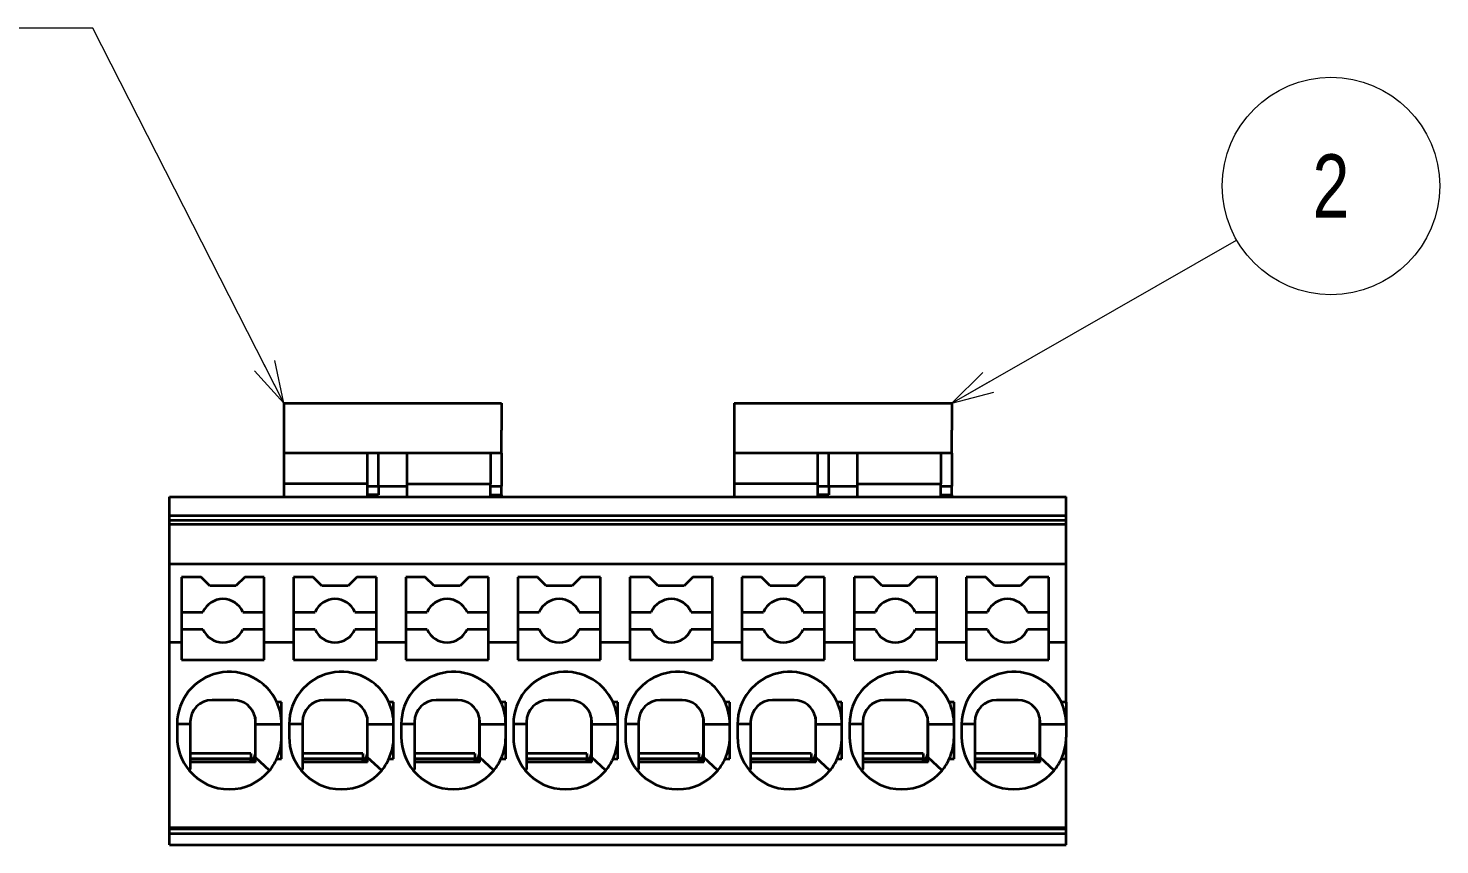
# Model space of a CAD drawing. Header units: millimetres. Extents: x 7 to 413, y 10 to 287.
# Drawn here: x 295.3 to 360.2, y 174.1 to 211.7 of the extents above; entities that cross this region are included whole.
import ezdxf
from ezdxf.enums import TextEntityAlignment as Align

# ---------------------------------------------------------------- set-up
doc = ezdxf.new("R2010")
doc.units = ezdxf.units.MM
doc.layers.add('1', color=7, linetype='Continuous')
doc.layers.add('GR01_バルーン', color=7, linetype='Continuous')
doc.styles.add('HG丸ｺﾞｼｯｸM-PRO', font='')
doc.styles.get('HG丸ｺﾞｼｯｸM-PRO').set_extended_font_data('HG丸ｺﾞｼｯｸM-PRO')

# ---------------------------------------------------------------- blocks, each defined once
blk = doc.blocks.new('FXTIP_ARROW_S')
at = {"color": 0, "linetype": 'Continuous', "lineweight": -2}
for q in [(-1, 0), (-0.966, 0.259), (-0.966, -0.259)]:
    blk.add_line((0, 0), q, dxfattribs=at)

msp = doc.modelspace()

# ---------------------------------------------------------------- linework, layer by layer
at = {"layer": '1', "color": 7, "linetype": 'Continuous', "lineweight": 35}
for p, q in [((307.039, 194.431), (317.039, 194.431)), ((307.039, 194.431), (307.039, 193.191)), ((317.039, 194.431), (317.039, 193.191)), ((327.739, 194.431), (337.739, 194.431)), ((327.739, 194.431), (327.739, 193.191)), ((337.739, 194.431), (337.739, 193.191)), ((307.039, 193.191), (307.039, 192.544)), ((317.039, 192.544), (317.039, 193.191)), ((327.739, 193.191), (327.739, 192.544)), ((337.739, 192.544), (337.739, 193.191)), ((307.039, 192.544), (307.039, 192.131)), ((317.039, 192.131), (307.039, 192.131)), ((307.039, 192.131), (307.039, 190.731)), ((310.889, 190.731), (310.889, 192.131)), ((311.389, 190.611), (311.389, 192.131)), ((312.689, 192.131), (312.689, 190.731)), ((316.539, 192.131), (316.539, 190.731)), ((317.039, 192.131), (317.039, 192.544)), ((317.039, 192.131), (317.039, 190.611)), ((327.739, 192.544), (327.739, 192.131)), ((337.739, 192.131), (327.739, 192.131)), ((327.739, 192.131), (327.739, 190.731)), ((331.589, 190.731), (331.589, 192.131)), ((332.089, 190.611), (332.089, 192.131)), ((333.389, 192.131), (333.389, 190.731)), ((337.239, 192.131), (337.239, 190.731)), ((337.739, 192.131), (337.739, 192.544)), ((337.739, 192.131), (337.739, 190.611)), ((310.889, 190.731), (307.039, 190.731)), ((307.039, 190.731), (307.039, 190.131)), ((310.889, 190.131), (310.889, 190.731)), ((312.689, 190.731), (316.539, 190.731)), ((312.689, 190.731), (312.689, 190.131)), ((316.539, 190.131), (316.539, 190.731)), ((331.589, 190.731), (327.739, 190.731)), ((327.739, 190.731), (327.739, 190.131)), ((331.589, 190.131), (331.589, 190.731)), ((333.389, 190.731), (337.239, 190.731)), ((333.389, 190.731), (333.389, 190.131)), ((337.239, 190.131), (337.239, 190.731)), ((301.789, 189.271), (301.789, 190.131)), ((301.789, 190.131), (342.989, 190.131)), ((310.889, 190.611), (311.389, 190.611)), ((311.389, 190.216), (310.889, 190.216)), ((311.389, 190.623), (312.689, 190.623)), ((311.389, 190.611), (311.389, 190.216)), ((316.539, 190.611), (317.039, 190.611)), ((316.539, 190.216), (317.039, 190.216)), ((317.039, 190.216), (317.039, 190.611)), ((317.039, 190.216), (317.039, 190.131)), ((331.589, 190.611), (332.089, 190.611)), ((332.089, 190.216), (331.589, 190.216)), ((332.089, 190.623), (333.389, 190.623)), ((332.089, 190.611), (332.089, 190.216)), ((337.239, 190.611), (337.739, 190.611)), ((337.239, 190.216), (337.739, 190.216)), ((337.739, 190.216), (337.739, 190.611)), ((337.739, 190.216), (337.739, 190.131)), ((342.989, 189.271), (342.989, 190.131)), ((301.789, 189.055), (301.789, 189.271)), ((301.789, 189.271), (342.989, 189.271)), ((301.789, 188.872), (301.789, 189.055)), ((301.789, 189.055), (342.989, 189.055)), ((301.789, 187.031), (301.789, 188.872)), ((301.789, 188.872), (342.989, 188.872)), ((342.989, 189.055), (342.989, 189.271)), ((342.989, 188.872), (342.989, 189.055)), ((342.989, 187.031), (342.989, 188.872)), ((301.789, 183.424), (301.789, 187.031)), ((342.989, 187.031), (301.789, 187.031)), ((342.989, 183.424), (342.989, 187.031)), ((302.344, 186.431), (302.344, 184.831)), ((303.244, 186.431), (302.344, 186.431)), ((303.644, 186.031), (303.244, 186.431)), ((305.244, 186.431), (304.844, 186.031)), ((306.144, 186.431), (305.244, 186.431)), ((306.144, 184.831), (306.144, 186.431)), ((307.494, 186.431), (307.494, 184.831)), ((308.394, 186.431), (307.494, 186.431)), ((308.794, 186.031), (308.394, 186.431)), ((310.394, 186.431), (309.994, 186.031)), ((311.294, 186.431), (310.394, 186.431)), ((311.294, 184.831), (311.294, 186.431)), ((312.644, 186.431), (312.644, 184.831)), ((313.544, 186.431), (312.644, 186.431)), ((313.944, 186.031), (313.544, 186.431)), ((315.544, 186.431), (315.144, 186.031)), ((316.444, 186.431), (315.544, 186.431)), ((316.444, 184.831), (316.444, 186.431)), ((317.794, 186.431), (317.794, 184.831)), ((318.694, 186.431), (317.794, 186.431)), ((319.094, 186.031), (318.694, 186.431)), ((320.694, 186.431), (320.294, 186.031)), ((321.594, 186.431), (320.694, 186.431)), ((321.594, 184.831), (321.594, 186.431)), ((322.944, 186.431), (322.944, 184.831)), ((323.844, 186.431), (322.944, 186.431)), ((324.244, 186.031), (323.844, 186.431)), ((325.844, 186.431), (325.444, 186.031)), ((326.744, 186.431), (325.844, 186.431)), ((326.744, 184.831), (326.744, 186.431)), ((328.094, 186.431), (328.094, 184.831)), ((328.994, 186.431), (328.094, 186.431)), ((329.394, 186.031), (328.994, 186.431)), ((330.994, 186.431), (330.594, 186.031)), ((331.894, 186.431), (330.994, 186.431)), ((331.894, 184.831), (331.894, 186.431)), ((333.244, 186.431), (333.244, 184.831)), ((334.144, 186.431), (333.244, 186.431)), ((334.544, 186.031), (334.144, 186.431)), ((336.144, 186.431), (335.744, 186.031)), ((337.044, 186.431), (336.144, 186.431)), ((337.044, 184.831), (337.044, 186.431)), ((338.394, 186.431), (338.394, 184.831)), ((339.294, 186.431), (338.394, 186.431)), ((339.694, 186.031), (339.294, 186.431)), ((341.294, 186.431), (340.894, 186.031)), ((342.194, 186.431), (341.294, 186.431)), ((342.194, 184.831), (342.194, 186.431)), ((304.844, 186.031), (303.644, 186.031)), ((309.994, 186.031), (308.794, 186.031)), ((315.144, 186.031), (313.944, 186.031)), ((320.294, 186.031), (319.094, 186.031)), ((325.444, 186.031), (324.244, 186.031)), ((330.594, 186.031), (329.394, 186.031)), ((335.744, 186.031), (334.544, 186.031)), ((340.894, 186.031), (339.694, 186.031)), ((302.344, 184.831), (302.344, 184.031)), ((302.344, 184.831), (303.327, 184.831)), ((305.16, 184.831), (306.144, 184.831)), ((306.144, 184.031), (306.144, 184.831)), ((307.494, 184.831), (307.494, 184.031)), ((307.494, 184.831), (308.477, 184.831)), ((310.31, 184.831), (311.294, 184.831)), ((311.294, 184.031), (311.294, 184.831)), ((312.644, 184.831), (313.627, 184.831)), ((312.644, 184.831), (312.644, 184.031)), ((315.46, 184.831), (316.444, 184.831)), ((316.444, 184.031), (316.444, 184.831)), ((317.794, 184.831), (318.777, 184.831)), ((317.794, 184.831), (317.794, 184.031)), ((320.61, 184.831), (321.594, 184.831)), ((321.594, 184.031), (321.594, 184.831)), ((322.944, 184.831), (322.944, 184.031)), ((322.944, 184.831), (323.927, 184.831)), ((325.76, 184.831), (326.744, 184.831)), ((326.744, 184.031), (326.744, 184.831)), ((328.094, 184.831), (329.077, 184.831)), ((328.094, 184.831), (328.094, 184.031)), ((330.91, 184.831), (331.894, 184.831)), ((331.894, 184.031), (331.894, 184.831)), ((333.244, 184.831), (333.244, 184.031)), ((333.244, 184.831), (334.227, 184.831)), ((336.06, 184.831), (337.044, 184.831)), ((337.044, 184.031), (337.044, 184.831)), ((338.394, 184.831), (338.394, 184.031)), ((338.394, 184.831), (339.377, 184.831)), ((341.21, 184.831), (342.194, 184.831)), ((342.194, 184.031), (342.194, 184.831)), ((302.344, 184.031), (302.344, 183.424)), ((303.327, 184.031), (302.344, 184.031)), ((306.144, 184.031), (305.16, 184.031)), ((306.144, 183.424), (306.144, 184.031)), ((307.494, 184.031), (307.494, 183.424)), ((308.477, 184.031), (307.494, 184.031)), ((311.294, 184.031), (310.31, 184.031)), ((311.294, 183.424), (311.294, 184.031)), ((313.627, 184.031), (312.644, 184.031)), ((312.644, 184.031), (312.644, 183.424)), ((316.444, 184.031), (315.46, 184.031)), ((316.444, 183.424), (316.444, 184.031)), ((318.777, 184.031), (317.794, 184.031)), ((317.794, 184.031), (317.794, 183.424)), ((321.594, 184.031), (320.61, 184.031)), ((321.594, 183.424), (321.594, 184.031)), ((322.944, 184.031), (322.944, 183.424)), ((323.927, 184.031), (322.944, 184.031)), ((326.744, 184.031), (325.76, 184.031)), ((326.744, 183.424), (326.744, 184.031)), ((328.094, 184.031), (328.094, 183.424)), ((329.077, 184.031), (328.094, 184.031)), ((331.894, 184.031), (330.91, 184.031)), ((331.894, 183.424), (331.894, 184.031)), ((333.244, 184.031), (333.244, 183.424)), ((334.227, 184.031), (333.244, 184.031)), ((337.044, 184.031), (336.06, 184.031)), ((337.044, 183.424), (337.044, 184.031)), ((338.394, 184.031), (338.394, 183.424)), ((339.377, 184.031), (338.394, 184.031)), ((342.194, 184.031), (341.21, 184.031)), ((342.194, 183.424), (342.194, 184.031)), ((301.789, 174.923), (301.789, 183.424)), ((302.344, 183.424), (301.789, 183.424)), ((302.344, 183.424), (302.344, 182.631)), ((306.144, 182.631), (306.144, 183.424)), ((307.494, 183.424), (306.144, 183.424)), ((307.494, 183.424), (307.494, 182.631)), ((311.294, 182.631), (311.294, 183.424)), ((312.644, 183.424), (311.294, 183.424)), ((312.644, 183.424), (312.644, 182.631)), ((316.444, 182.631), (316.444, 183.424)), ((317.794, 183.424), (316.444, 183.424)), ((317.794, 183.424), (317.794, 182.631)), ((322.944, 183.424), (321.594, 183.424)), ((322.944, 183.424), (321.594, 183.424)), ((321.594, 182.631), (321.594, 183.424)), ((322.944, 183.424), (322.944, 182.631)), ((328.094, 183.424), (326.744, 183.424)), ((326.744, 182.631), (326.744, 183.424)), ((328.094, 183.424), (328.094, 182.631)), ((333.244, 183.424), (331.894, 183.424)), ((331.894, 182.631), (331.894, 183.424)), ((333.244, 183.424), (333.244, 182.631)), ((337.044, 182.631), (337.044, 183.424)), ((338.394, 183.424), (337.044, 183.424)), ((338.394, 183.424), (338.394, 182.631)), ((342.989, 183.424), (342.194, 183.424)), ((342.194, 182.631), (342.194, 183.424)), ((342.989, 180.681), (342.989, 183.424)), ((302.344, 182.631), (306.144, 182.631)), ((307.494, 182.631), (311.294, 182.631)), ((312.644, 182.631), (316.444, 182.631)), ((317.794, 182.631), (321.594, 182.631)), ((322.944, 182.631), (326.744, 182.631)), ((328.094, 182.631), (331.894, 182.631)), ((333.244, 182.631), (337.044, 182.631)), ((338.394, 182.631), (342.194, 182.631)), ((304.744, 180.781), (303.744, 180.781)), ((306.939, 180.681), (306.72, 180.681)), ((306.939, 179.681), (306.939, 180.681)), ((309.894, 180.781), (308.894, 180.781)), ((312.089, 180.681), (311.87, 180.681)), ((312.089, 179.681), (312.089, 180.681)), ((315.044, 180.781), (314.044, 180.781)), ((317.239, 180.681), (317.02, 180.681)), ((317.239, 179.681), (317.239, 180.681)), ((320.194, 180.781), (319.194, 180.781)), ((322.389, 180.681), (322.17, 180.681)), ((322.389, 179.681), (322.389, 180.681)), ((325.344, 180.781), (324.344, 180.781)), ((327.539, 180.681), (327.32, 180.681)), ((327.539, 179.681), (327.539, 180.681)), ((330.494, 180.781), (329.494, 180.781)), ((332.689, 180.681), (332.47, 180.681)), ((332.689, 179.681), (332.689, 180.681)), ((335.644, 180.781), (334.644, 180.781)), ((337.839, 180.681), (337.62, 180.681)), ((337.839, 179.681), (337.839, 180.681)), ((340.794, 180.781), (339.794, 180.781)), ((342.989, 180.681), (342.77, 180.681)), ((342.989, 180.681), (342.989, 179.681)), ((302.139, 179.681), (302.139, 179.081)), ((302.744, 179.681), (302.744, 178.331)), ((305.719, 180.003), (305.719, 178.281)), ((305.744, 178.281), (305.744, 179.681)), ((306.939, 179.081), (306.939, 179.681)), ((307.289, 179.681), (307.289, 179.081)), ((307.894, 179.681), (307.894, 178.331)), ((310.869, 180.003), (310.869, 178.281)), ((310.894, 178.281), (310.894, 179.681)), ((312.089, 179.081), (312.089, 179.681)), ((312.439, 179.681), (312.439, 179.081)), ((313.044, 179.681), (313.044, 178.331)), ((316.019, 180.003), (316.019, 178.281)), ((316.044, 178.281), (316.044, 179.681)), ((317.239, 179.081), (317.239, 179.681)), ((317.589, 179.681), (317.589, 179.081)), ((318.194, 179.681), (318.194, 178.331)), ((321.169, 180.003), (321.169, 178.281)), ((321.194, 178.281), (321.194, 179.681)), ((322.389, 179.081), (322.389, 179.681)), ((322.739, 179.681), (322.739, 179.081)), ((323.344, 179.681), (323.344, 178.331)), ((326.319, 180.003), (326.319, 178.281)), ((326.344, 178.281), (326.344, 179.681)), ((327.539, 179.081), (327.539, 179.681)), ((327.889, 179.681), (327.889, 179.081)), ((328.494, 179.681), (328.494, 178.331)), ((331.469, 180.003), (331.469, 178.281)), ((331.494, 178.281), (331.494, 179.681)), ((332.689, 179.081), (332.689, 179.681)), ((333.039, 179.681), (333.039, 179.081)), ((333.644, 179.681), (333.644, 178.331)), ((336.619, 180.003), (336.619, 178.281)), ((336.644, 178.281), (336.644, 179.681)), ((337.839, 179.081), (337.839, 179.681)), ((338.189, 179.681), (338.189, 179.081)), ((338.794, 179.681), (338.794, 178.331)), ((341.769, 180.003), (341.769, 178.281)), ((341.794, 178.281), (341.794, 179.681)), ((342.989, 179.681), (342.989, 179.081)), ((306.939, 178.081), (306.939, 179.081)), ((312.089, 178.081), (312.089, 179.081)), ((317.239, 178.081), (317.239, 179.081)), ((322.389, 178.081), (322.389, 179.081)), ((327.539, 178.081), (327.539, 179.081)), ((332.689, 178.081), (332.689, 179.081)), ((337.839, 178.081), (337.839, 179.081)), ((342.989, 178.081), (342.989, 179.081)), ((305.519, 178.331), (302.744, 178.331)), ((302.744, 178.331), (302.744, 178.085)), ((302.744, 178.085), (302.744, 178.081)), ((305.519, 178.081), (302.744, 178.081)), ((302.744, 178.081), (302.744, 177.931)), ((305.519, 177.931), (302.744, 177.931)), ((302.744, 177.931), (302.744, 177.603)), ((305.519, 178.331), (305.519, 178.085)), ((305.519, 178.085), (305.519, 178.081)), ((305.519, 178.081), (305.519, 178.012)), ((305.744, 177.931), (305.519, 177.931)), ((305.744, 178.281), (305.719, 178.281)), ((305.744, 178.146), (305.744, 178.281)), ((305.744, 178.134), (305.744, 178.146)), ((306.389, 177.552), (305.744, 178.146)), ((305.744, 177.931), (305.744, 178.134)), ((306.72, 178.081), (306.939, 178.081)), ((310.669, 178.331), (307.894, 178.331)), ((307.894, 178.331), (307.894, 178.085)), ((307.894, 178.085), (307.894, 178.081)), ((310.669, 178.081), (307.894, 178.081)), ((307.894, 178.081), (307.894, 177.931)), ((307.894, 177.931), (307.894, 177.603)), ((310.669, 177.931), (307.894, 177.931)), ((310.669, 178.331), (310.669, 178.085)), ((310.669, 178.085), (310.669, 178.081)), ((310.669, 178.081), (310.669, 178.012)), ((310.894, 177.931), (310.669, 177.931)), ((310.894, 178.281), (310.869, 178.281)), ((310.894, 178.146), (310.894, 178.281)), ((310.894, 178.134), (310.894, 178.146)), ((311.539, 177.552), (310.894, 178.146)), ((310.894, 177.931), (310.894, 178.134)), ((311.87, 178.081), (312.089, 178.081)), ((313.044, 178.331), (313.044, 178.085)), ((315.819, 178.331), (313.044, 178.331)), ((313.044, 178.085), (313.044, 178.081)), ((313.044, 178.081), (313.044, 177.931)), ((315.819, 178.081), (313.044, 178.081)), ((313.044, 177.931), (313.044, 177.603)), ((315.819, 177.931), (313.044, 177.931)), ((315.819, 178.331), (315.819, 178.085)), ((315.819, 178.085), (315.819, 178.081)), ((315.819, 178.081), (315.819, 178.012)), ((316.044, 177.931), (315.819, 177.931)), ((316.044, 178.281), (316.019, 178.281)), ((316.044, 178.146), (316.044, 178.281)), ((316.044, 178.134), (316.044, 178.146)), ((316.689, 177.552), (316.044, 178.146)), ((316.044, 177.931), (316.044, 178.134)), ((317.02, 178.081), (317.239, 178.081)), ((320.969, 178.331), (318.194, 178.331)), ((318.194, 178.331), (318.194, 178.085)), ((318.194, 178.085), (318.194, 178.081)), ((320.969, 178.081), (318.194, 178.081)), ((318.194, 178.081), (318.194, 177.931)), ((318.194, 177.931), (318.194, 177.603)), ((320.969, 177.931), (318.194, 177.931)), ((320.969, 178.331), (320.969, 178.085)), ((320.969, 178.085), (320.969, 178.081)), ((320.969, 178.081), (320.969, 178.012)), ((321.194, 177.931), (320.969, 177.931)), ((321.194, 178.281), (321.169, 178.281)), ((321.194, 178.146), (321.194, 178.281)), ((321.194, 178.134), (321.194, 178.146)), ((321.839, 177.552), (321.194, 178.146)), ((321.194, 177.931), (321.194, 178.134)), ((322.17, 178.081), (322.389, 178.081)), ((326.119, 178.331), (323.344, 178.331)), ((323.344, 178.331), (323.344, 178.085)), ((323.344, 178.085), (323.344, 178.081)), ((326.119, 178.081), (323.344, 178.081)), ((323.344, 178.081), (323.344, 177.931)), ((323.344, 177.931), (323.344, 177.603)), ((326.119, 177.931), (323.344, 177.931)), ((326.119, 178.331), (326.119, 178.085)), ((326.119, 178.085), (326.119, 178.081)), ((326.119, 178.081), (326.119, 178.012)), ((326.344, 177.931), (326.119, 177.931)), ((326.344, 178.281), (326.319, 178.281)), ((326.344, 178.146), (326.344, 178.281)), ((326.344, 178.134), (326.344, 178.146)), ((326.989, 177.552), (326.344, 178.146)), ((326.344, 177.931), (326.344, 178.134)), ((327.32, 178.081), (327.539, 178.081)), ((331.269, 178.331), (328.494, 178.331)), ((328.494, 178.331), (328.494, 178.085)), ((328.494, 178.085), (328.494, 178.081)), ((331.269, 178.081), (328.494, 178.081)), ((328.494, 178.081), (328.494, 177.931)), ((331.269, 177.931), (328.494, 177.931)), ((328.494, 177.931), (328.494, 177.603)), ((331.269, 178.331), (331.269, 178.085)), ((331.269, 178.085), (331.269, 178.081)), ((331.269, 178.081), (331.269, 178.012)), ((331.494, 177.931), (331.269, 177.931)), ((331.494, 178.281), (331.469, 178.281)), ((331.494, 178.146), (331.494, 178.281)), ((331.494, 178.134), (331.494, 178.146)), ((332.139, 177.552), (331.494, 178.146)), ((331.494, 177.931), (331.494, 178.134)), ((332.47, 178.081), (332.689, 178.081)), ((336.419, 178.331), (333.644, 178.331)), ((333.644, 178.331), (333.644, 178.085)), ((333.644, 178.085), (333.644, 178.081)), ((336.419, 178.081), (333.644, 178.081)), ((333.644, 178.081), (333.644, 177.931)), ((333.644, 177.931), (333.644, 177.603)), ((336.419, 177.931), (333.644, 177.931)), ((336.419, 178.331), (336.419, 178.085)), ((336.419, 178.085), (336.419, 178.081)), ((336.419, 178.081), (336.419, 178.012)), ((336.644, 177.931), (336.419, 177.931)), ((336.644, 178.281), (336.619, 178.281)), ((336.644, 178.146), (336.644, 178.281)), ((336.644, 178.134), (336.644, 178.146)), ((337.289, 177.552), (336.644, 178.146)), ((336.644, 177.931), (336.644, 178.134)), ((337.62, 178.081), (337.839, 178.081)), ((341.569, 178.331), (338.794, 178.331)), ((338.794, 178.331), (338.794, 178.085)), ((338.794, 178.085), (338.794, 178.081)), ((341.569, 178.081), (338.794, 178.081)), ((338.794, 178.081), (338.794, 177.931)), ((338.794, 177.931), (338.794, 177.603)), ((341.569, 177.931), (338.794, 177.931)), ((341.569, 178.331), (341.569, 178.085)), ((341.569, 178.085), (341.569, 178.081)), ((341.569, 178.081), (341.569, 178.012)), ((341.794, 177.931), (341.569, 177.931)), ((341.794, 178.281), (341.769, 178.281)), ((341.794, 178.146), (341.794, 178.281)), ((341.794, 178.134), (341.794, 178.146)), ((342.439, 177.552), (341.794, 178.146)), ((341.794, 177.931), (341.794, 178.134)), ((342.77, 178.081), (342.989, 178.081)), ((342.989, 174.923), (342.989, 178.081)), ((302.744, 177.603), (302.689, 177.552)), ((307.894, 177.603), (307.839, 177.552)), ((313.044, 177.603), (312.989, 177.552)), ((318.194, 177.603), (318.139, 177.552)), ((323.344, 177.603), (323.289, 177.552)), ((328.494, 177.603), (328.439, 177.552)), ((333.644, 177.603), (333.589, 177.552)), ((338.794, 177.603), (338.739, 177.552)), ((301.789, 174.861), (301.789, 174.923)), ((301.789, 174.923), (342.989, 174.923)), ((301.789, 174.645), (301.789, 174.861)), ((301.789, 174.861), (342.989, 174.861)), ((301.789, 174.645), (342.989, 174.645)), ((301.789, 174.131), (301.789, 174.645)), ((342.989, 174.861), (342.989, 174.923)), ((342.989, 174.645), (342.989, 174.861)), ((342.989, 174.131), (342.989, 174.645)), ((301.789, 174.131), (342.989, 174.131))]:
    msp.add_line(p, q, dxfattribs=at)
at = {"layer": '1', "color": 2, "linetype": 'Continuous', "lineweight": 35}
for p, q in [((302.744, 179.681), (302.139, 179.681)), ((305.744, 179.681), (306.939, 179.681)), ((307.894, 179.681), (307.289, 179.681)), ((310.894, 179.681), (312.089, 179.681)), ((313.044, 179.681), (312.439, 179.681)), ((316.044, 179.681), (317.239, 179.681)), ((318.194, 179.681), (317.589, 179.681)), ((321.194, 179.681), (322.389, 179.681)), ((323.344, 179.681), (322.739, 179.681)), ((326.344, 179.681), (327.539, 179.681)), ((328.494, 179.681), (327.889, 179.681)), ((331.494, 179.681), (332.689, 179.681)), ((333.644, 179.681), (333.039, 179.681)), ((336.644, 179.681), (337.839, 179.681)), ((338.794, 179.681), (338.189, 179.681)), ((341.794, 179.681), (342.989, 179.681)), ((302.744, 178.085), (305.519, 178.085)), ((307.894, 178.085), (310.669, 178.085)), ((313.044, 178.085), (315.819, 178.085)), ((318.194, 178.085), (320.969, 178.085)), ((323.344, 178.085), (326.119, 178.085)), ((328.494, 178.085), (331.269, 178.085)), ((333.644, 178.085), (336.419, 178.085)), ((338.794, 178.085), (341.569, 178.085))]:
    msp.add_line(p, q, dxfattribs=at)
at = {"layer": '1', "color": 7, "linetype": 'Continuous', "lineweight": 35}
for centre, radius, start, end in [((304.244, 184.431), 1, 23.57818, 156.42182), ((309.394, 184.431), 1, 23.57818, 156.42182), ((314.544, 184.431), 1, 23.57818, 156.42182), ((319.694, 184.431), 1, 23.57818, 156.42182), ((324.844, 184.431), 1, 23.57818, 156.42182), ((329.994, 184.431), 1, 23.57818, 156.42182), ((335.144, 184.431), 1, 23.57818, 156.42182), ((340.294, 184.431), 1, 23.57818, 156.42182), ((304.244, 184.431), 1, 203.57818, 336.42182), ((309.394, 184.431), 1, 203.57818, 336.42182), ((314.544, 184.431), 1, 203.57818, 336.42182), ((319.694, 184.431), 1, 203.57818, 336.42182), ((324.844, 184.431), 1, 203.57818, 336.42182), ((329.994, 184.431), 1, 203.57818, 336.42182), ((335.144, 184.431), 1, 203.57818, 336.42182), ((340.294, 184.431), 1, 203.57818, 336.42182), ((304.539, 179.681), 2.4, 24.62432, 180), ((309.689, 179.681), 2.4, 24.62432, 180), ((314.839, 179.681), 2.4, 24.62432, 180), ((319.989, 179.681), 2.4, 24.62432, 180), ((325.139, 179.681), 2.4, 24.62432, 180), ((330.289, 179.681), 2.4, 24.62432, 180), ((335.439, 179.681), 2.4, 24.62432, 180), ((340.589, 179.681), 2.4, 24.62432, 180), ((303.744, 179.781), 1, 90, 180), ((304.744, 179.781), 1, 12.83857, 90), ((304.539, 179.681), 2.4, 0, 24.62432), ((308.894, 179.781), 1, 90, 180), ((309.894, 179.781), 1, 12.83857, 90), ((309.689, 179.681), 2.4, 0, 24.62432), ((314.044, 179.781), 1, 90, 180), ((315.044, 179.781), 1, 12.83857, 90), ((314.839, 179.681), 2.4, 0, 24.62432), ((319.194, 179.781), 1, 90, 180), ((320.194, 179.781), 1, 12.83857, 90), ((319.989, 179.681), 2.4, 0, 24.62432), ((324.344, 179.781), 1, 90, 180), ((325.344, 179.781), 1, 12.83857, 90), ((325.139, 179.681), 2.4, 0, 24.62432), ((329.494, 179.781), 1, 90, 180), ((330.494, 179.781), 1, 12.83857, 90), ((330.289, 179.681), 2.4, 0, 24.62432), ((334.644, 179.781), 1, 90, 180), ((335.644, 179.781), 1, 12.83857, 90), ((335.439, 179.681), 2.4, 0, 24.62432), ((339.794, 179.781), 1, 90, 180), ((340.794, 179.781), 1, 12.83857, 90), ((340.589, 179.681), 2.4, 0, 24.62432), ((304.744, 179.781), 1, 0, 12.83857), ((309.894, 179.781), 1, 0, 12.83857), ((315.044, 179.781), 1, 0, 12.83857), ((320.194, 179.781), 1, 0, 12.83857), ((325.344, 179.781), 1, 0, 12.83857), ((330.494, 179.781), 1, 0, 12.83857), ((335.644, 179.781), 1, 0, 12.83857), ((340.794, 179.781), 1, 0, 12.83857), ((304.539, 179.081), 2.4, 180, 219.56982), ((304.539, 179.081), 2.4, 335.37568, 0), ((309.689, 179.081), 2.4, 180, 219.56982), ((309.689, 179.081), 2.4, 335.37568, 0), ((314.839, 179.081), 2.4, 180, 219.56982), ((314.839, 179.081), 2.4, 335.37568, 0), ((319.989, 179.081), 2.4, 180, 219.56982), ((319.989, 179.081), 2.4, 335.37568, 0), ((325.139, 179.081), 2.4, 180, 219.56982), ((325.139, 179.081), 2.4, 335.37568, 0), ((330.289, 179.081), 2.4, 180, 219.56982), ((330.289, 179.081), 2.4, 335.37568, 0), ((335.439, 179.081), 2.4, 180, 219.56982), ((335.439, 179.081), 2.4, 335.37568, 0), ((340.589, 179.081), 2.4, 180, 219.56982), ((340.589, 179.081), 2.4, 335.37568, 0), ((305.519, 178.281), 0.2, 270, 0), ((304.539, 179.081), 2.4, 320.43018, 335.37568), ((310.669, 178.281), 0.2, 270, 0), ((309.689, 179.081), 2.4, 320.43018, 335.37568), ((315.819, 178.281), 0.2, 270, 0), ((314.839, 179.081), 2.4, 320.43018, 335.37568), ((320.969, 178.281), 0.2, 270, 0), ((319.989, 179.081), 2.4, 320.43018, 335.37568), ((326.119, 178.281), 0.2, 270, 0), ((325.139, 179.081), 2.4, 320.43018, 335.37568), ((331.269, 178.281), 0.2, 270, 0), ((330.289, 179.081), 2.4, 320.43018, 335.37568), ((336.419, 178.281), 0.2, 270, 0), ((335.439, 179.081), 2.4, 320.43018, 335.37568), ((341.569, 178.281), 0.2, 270, 0), ((340.589, 179.081), 2.4, 320.43018, 335.37568), ((304.539, 179.081), 2.4, 219.56982, 320.43018), ((309.689, 179.081), 2.4, 219.56982, 320.43018), ((314.839, 179.081), 2.4, 219.56982, 320.43018), ((319.989, 179.081), 2.4, 219.56982, 320.43018), ((325.139, 179.081), 2.4, 219.56982, 320.43018), ((330.289, 179.081), 2.4, 219.56982, 320.43018), ((335.439, 179.081), 2.4, 219.56982, 320.43018), ((340.589, 179.081), 2.4, 219.56982, 320.43018)]:
    msp.add_arc(centre, radius, start, end, dxfattribs=at)
for points, knots in [([(302.744, 179.781), (302.744, 179.773), (302.744, 179.756), (302.744, 179.731), (302.744, 179.706), (302.744, 179.69), (302.744, 179.681)], [0, 0, 0, 0, 0.02490892, 0.04986087, 0.07492311, 0.1, 0.1, 0.1, 0.1]), ([(305.744, 179.681), (305.744, 179.69), (305.744, 179.706), (305.744, 179.731), (305.744, 179.756), (305.744, 179.773), (305.744, 179.781)], [0, 0, 0, 0, 0.02513732, 0.05024204, 0.07516802, 0.1, 0.1, 0.1, 0.1]), ([(307.894, 179.781), (307.894, 179.773), (307.894, 179.756), (307.894, 179.731), (307.894, 179.706), (307.894, 179.69), (307.894, 179.681)], [0, 0, 0, 0, 0.02490892, 0.04986087, 0.07492311, 0.1, 0.1, 0.1, 0.1]), ([(310.894, 179.681), (310.894, 179.69), (310.894, 179.706), (310.894, 179.731), (310.894, 179.756), (310.894, 179.773), (310.894, 179.781)], [0, 0, 0, 0, 0.02513732, 0.05024204, 0.07516802, 0.1, 0.1, 0.1, 0.1]), ([(313.044, 179.781), (313.044, 179.773), (313.044, 179.756), (313.044, 179.731), (313.044, 179.706), (313.044, 179.69), (313.044, 179.681)], [0, 0, 0, 0, 0.02490892, 0.04986087, 0.07492311, 0.1, 0.1, 0.1, 0.1]), ([(316.044, 179.681), (316.044, 179.69), (316.044, 179.706), (316.044, 179.731), (316.044, 179.756), (316.044, 179.773), (316.044, 179.781)], [0, 0, 0, 0, 0.02513732, 0.05024204, 0.07516802, 0.1, 0.1, 0.1, 0.1]), ([(318.194, 179.781), (318.194, 179.773), (318.194, 179.756), (318.194, 179.731), (318.194, 179.706), (318.194, 179.69), (318.194, 179.681)], [0, 0, 0, 0, 0.02490892, 0.04986087, 0.07492311, 0.1, 0.1, 0.1, 0.1]), ([(321.194, 179.681), (321.194, 179.69), (321.194, 179.706), (321.194, 179.731), (321.194, 179.756), (321.194, 179.773), (321.194, 179.781)], [0, 0, 0, 0, 0.02513732, 0.05024204, 0.07516802, 0.1, 0.1, 0.1, 0.1]), ([(323.344, 179.781), (323.344, 179.773), (323.344, 179.756), (323.344, 179.731), (323.344, 179.706), (323.344, 179.69), (323.344, 179.681)], [0, 0, 0, 0, 0.02490892, 0.04986087, 0.07492311, 0.1, 0.1, 0.1, 0.1]), ([(326.344, 179.681), (326.344, 179.69), (326.344, 179.706), (326.344, 179.731), (326.344, 179.756), (326.344, 179.773), (326.344, 179.781)], [0, 0, 0, 0, 0.02513732, 0.05024204, 0.07516802, 0.1, 0.1, 0.1, 0.1]), ([(328.494, 179.781), (328.494, 179.773), (328.494, 179.756), (328.494, 179.731), (328.494, 179.706), (328.494, 179.69), (328.494, 179.681)], [0, 0, 0, 0, 0.02490892, 0.04986087, 0.07492311, 0.1, 0.1, 0.1, 0.1]), ([(331.494, 179.681), (331.494, 179.69), (331.494, 179.706), (331.494, 179.731), (331.494, 179.756), (331.494, 179.773), (331.494, 179.781)], [0, 0, 0, 0, 0.02513732, 0.05024204, 0.07516802, 0.1, 0.1, 0.1, 0.1]), ([(333.644, 179.781), (333.644, 179.773), (333.644, 179.756), (333.644, 179.731), (333.644, 179.706), (333.644, 179.69), (333.644, 179.681)], [0, 0, 0, 0, 0.02490892, 0.04986087, 0.07492311, 0.1, 0.1, 0.1, 0.1]), ([(336.644, 179.681), (336.644, 179.69), (336.644, 179.706), (336.644, 179.731), (336.644, 179.756), (336.644, 179.773), (336.644, 179.781)], [0, 0, 0, 0, 0.02513732, 0.05024204, 0.07516802, 0.1, 0.1, 0.1, 0.1]), ([(338.794, 179.781), (338.794, 179.773), (338.794, 179.756), (338.794, 179.731), (338.794, 179.706), (338.794, 179.69), (338.794, 179.681)], [0, 0, 0, 0, 0.02490892, 0.04986087, 0.07492311, 0.1, 0.1, 0.1, 0.1]), ([(341.794, 179.681), (341.794, 179.69), (341.794, 179.706), (341.794, 179.731), (341.794, 179.756), (341.794, 179.773), (341.794, 179.781)], [0, 0, 0, 0, 0.02513732, 0.05024204, 0.07516802, 0.1, 0.1, 0.1, 0.1]), ([(305.571, 178.017), (305.566, 178.016), (305.558, 178.015), (305.547, 178.014), (305.538, 178.013), (305.533, 178.013), (305.529, 178.012), (305.527, 178.012), (305.524, 178.012), (305.522, 178.012), (305.52, 178.012), (305.519, 178.012)], [0, 0, 0, 0, 0.01384211, 0.02609884, 0.03273761, 0.0391508, 0.04215778, 0.04444388, 0.04567696, 0.04946432, 0.05220162, 0.05220162, 0.05220162, 0.05220162]), ([(305.571, 178.017), (305.571, 178.017), (305.571, 178.017), (305.573, 178.018), (305.577, 178.018), (305.582, 178.02), (305.588, 178.021), (305.594, 178.023), (305.6, 178.025), (305.605, 178.026), (305.611, 178.028), (305.616, 178.03), (305.621, 178.032), (305.627, 178.035), (305.632, 178.037), (305.637, 178.04), (305.643, 178.043), (305.649, 178.045), (305.654, 178.049), (305.659, 178.052), (305.665, 178.055), (305.67, 178.059), (305.675, 178.062), (305.68, 178.066), (305.685, 178.07), (305.69, 178.073), (305.695, 178.078), (305.699, 178.082), (305.704, 178.086), (305.708, 178.09), (305.713, 178.095), (305.717, 178.099), (305.721, 178.104), (305.725, 178.109), (305.729, 178.113), (305.733, 178.118), (305.737, 178.123), (305.74, 178.128), (305.743, 178.132), (305.744, 178.134)], [0, 0, 0, 0, 0.0001011, 0.0002022, 0.0061405, 0.0120787, 0.018017, 0.0239553, 0.0298936, 0.0358319, 0.0415563, 0.0472808, 0.0530052, 0.0587296, 0.0644541, 0.0706959, 0.0769378, 0.0831796, 0.0894214, 0.0956632, 0.1019051, 0.1081469, 0.1143887, 0.1206305, 0.1268724, 0.1331142, 0.1393561, 0.1455979, 0.1518397, 0.1580816, 0.1643234, 0.1705652, 0.1768071, 0.1830489, 0.1892908, 0.1955326, 0.2017744, 0.2080162, 0.2142581, 0.2142581, 0.2142581, 0.2142581]), ([(310.721, 178.017), (310.716, 178.016), (310.708, 178.015), (310.697, 178.014), (310.688, 178.013), (310.683, 178.013), (310.679, 178.012), (310.677, 178.012), (310.674, 178.012), (310.672, 178.012), (310.67, 178.012), (310.669, 178.012)], [0, 0, 0, 0, 0.01384211, 0.02609884, 0.03273761, 0.0391508, 0.04215778, 0.04444388, 0.04567696, 0.04946432, 0.05220162, 0.05220162, 0.05220162, 0.05220162]), ([(310.721, 178.017), (310.721, 178.017), (310.721, 178.017), (310.723, 178.018), (310.727, 178.018), (310.732, 178.02), (310.738, 178.021), (310.744, 178.023), (310.75, 178.025), (310.755, 178.026), (310.761, 178.028), (310.766, 178.03), (310.771, 178.032), (310.777, 178.035), (310.782, 178.037), (310.787, 178.04), (310.793, 178.043), (310.799, 178.045), (310.804, 178.049), (310.809, 178.052), (310.815, 178.055), (310.82, 178.059), (310.825, 178.062), (310.83, 178.066), (310.835, 178.07), (310.84, 178.073), (310.845, 178.078), (310.849, 178.082), (310.854, 178.086), (310.858, 178.09), (310.863, 178.095), (310.867, 178.099), (310.871, 178.104), (310.875, 178.109), (310.879, 178.113), (310.883, 178.118), (310.887, 178.123), (310.89, 178.128), (310.893, 178.132), (310.894, 178.134)], [0, 0, 0, 0, 0.0001011, 0.0002022, 0.0061405, 0.0120787, 0.018017, 0.0239553, 0.0298936, 0.0358319, 0.0415563, 0.0472808, 0.0530052, 0.0587296, 0.0644541, 0.0706959, 0.0769378, 0.0831796, 0.0894214, 0.0956632, 0.1019051, 0.1081469, 0.1143887, 0.1206305, 0.1268724, 0.1331142, 0.1393561, 0.1455979, 0.1518397, 0.1580816, 0.1643234, 0.1705652, 0.1768071, 0.1830489, 0.1892908, 0.1955326, 0.2017744, 0.2080162, 0.2142581, 0.2142581, 0.2142581, 0.2142581]), ([(315.871, 178.017), (315.866, 178.016), (315.858, 178.015), (315.847, 178.014), (315.838, 178.013), (315.833, 178.013), (315.828, 178.012), (315.825, 178.012), (315.822, 178.012), (315.82, 178.012), (315.819, 178.012)], [0, 0, 0, 0, 0.01384211, 0.02609884, 0.03273761, 0.0391508, 0.04267388, 0.04567695, 0.04946431, 0.05220161, 0.05220161, 0.05220161, 0.05220161]), ([(315.871, 178.017), (315.871, 178.017), (315.871, 178.017), (315.873, 178.018), (315.877, 178.018), (315.882, 178.02), (315.888, 178.021), (315.894, 178.023), (315.9, 178.025), (315.905, 178.026), (315.911, 178.028), (315.916, 178.03), (315.921, 178.032), (315.927, 178.035), (315.932, 178.037), (315.937, 178.04), (315.943, 178.043), (315.949, 178.045), (315.954, 178.049), (315.959, 178.052), (315.965, 178.055), (315.97, 178.059), (315.975, 178.062), (315.98, 178.066), (315.985, 178.07), (315.99, 178.073), (315.995, 178.078), (315.999, 178.082), (316.004, 178.086), (316.008, 178.09), (316.013, 178.095), (316.017, 178.099), (316.021, 178.104), (316.025, 178.109), (316.029, 178.113), (316.033, 178.118), (316.037, 178.123), (316.04, 178.128), (316.043, 178.132), (316.044, 178.134)], [0, 0, 0, 0, 0.0001011, 0.0002022, 0.0061405, 0.0120787, 0.018017, 0.0239553, 0.0298936, 0.0358319, 0.0415563, 0.0472808, 0.0530052, 0.0587296, 0.0644541, 0.0706959, 0.0769378, 0.0831796, 0.0894214, 0.0956632, 0.1019051, 0.1081469, 0.1143887, 0.1206305, 0.1268724, 0.1331142, 0.1393561, 0.1455979, 0.1518397, 0.1580816, 0.1643234, 0.1705652, 0.1768071, 0.1830489, 0.1892908, 0.1955326, 0.2017744, 0.2080162, 0.2142581, 0.2142581, 0.2142581, 0.2142581]), ([(321.021, 178.017), (321.016, 178.016), (321.008, 178.015), (320.997, 178.014), (320.988, 178.013), (320.983, 178.013), (320.979, 178.012), (320.977, 178.012), (320.974, 178.012), (320.972, 178.012), (320.97, 178.012), (320.969, 178.012)], [0, 0, 0, 0, 0.01384211, 0.02609884, 0.03273761, 0.0391508, 0.04215779, 0.04444388, 0.04567696, 0.04946432, 0.05220162, 0.05220162, 0.05220162, 0.05220162]), ([(321.021, 178.017), (321.021, 178.017), (321.021, 178.017), (321.023, 178.018), (321.027, 178.018), (321.032, 178.02), (321.038, 178.021), (321.044, 178.023), (321.05, 178.025), (321.055, 178.026), (321.061, 178.028), (321.066, 178.03), (321.071, 178.032), (321.077, 178.035), (321.082, 178.037), (321.087, 178.04), (321.093, 178.043), (321.099, 178.045), (321.104, 178.049), (321.109, 178.052), (321.115, 178.055), (321.12, 178.059), (321.125, 178.062), (321.13, 178.066), (321.135, 178.07), (321.14, 178.073), (321.145, 178.078), (321.149, 178.082), (321.154, 178.086), (321.158, 178.09), (321.163, 178.095), (321.167, 178.099), (321.171, 178.104), (321.175, 178.109), (321.179, 178.113), (321.183, 178.118), (321.187, 178.123), (321.19, 178.128), (321.193, 178.132), (321.194, 178.134)], [0, 0, 0, 0, 0.0001011, 0.0002022, 0.0061405, 0.0120787, 0.018017, 0.0239553, 0.0298936, 0.0358319, 0.0415563, 0.0472808, 0.0530052, 0.0587296, 0.0644541, 0.0706959, 0.0769378, 0.0831796, 0.0894214, 0.0956632, 0.1019051, 0.1081469, 0.1143887, 0.1206305, 0.1268724, 0.1331142, 0.1393561, 0.1455979, 0.1518397, 0.1580816, 0.1643234, 0.1705652, 0.1768071, 0.1830489, 0.1892908, 0.1955326, 0.2017744, 0.2080162, 0.2142581, 0.2142581, 0.2142581, 0.2142581]), ([(326.171, 178.017), (326.166, 178.016), (326.158, 178.015), (326.147, 178.014), (326.138, 178.013), (326.133, 178.013), (326.129, 178.012), (326.127, 178.012), (326.124, 178.012), (326.122, 178.012), (326.12, 178.012), (326.119, 178.012)], [0, 0, 0, 0, 0.01384211, 0.02609884, 0.03273761, 0.0391508, 0.04215779, 0.04444388, 0.04567696, 0.04946432, 0.05220162, 0.05220162, 0.05220162, 0.05220162]), ([(326.171, 178.017), (326.171, 178.017), (326.171, 178.017), (326.173, 178.018), (326.177, 178.018), (326.182, 178.02), (326.188, 178.021), (326.194, 178.023), (326.2, 178.025), (326.205, 178.026), (326.211, 178.028), (326.216, 178.03), (326.221, 178.032), (326.227, 178.035), (326.232, 178.037), (326.237, 178.04), (326.243, 178.043), (326.249, 178.045), (326.254, 178.049), (326.259, 178.052), (326.265, 178.055), (326.27, 178.059), (326.275, 178.062), (326.28, 178.066), (326.285, 178.07), (326.29, 178.073), (326.295, 178.078), (326.299, 178.082), (326.304, 178.086), (326.308, 178.09), (326.313, 178.095), (326.317, 178.099), (326.321, 178.104), (326.325, 178.109), (326.329, 178.113), (326.333, 178.118), (326.337, 178.123), (326.34, 178.128), (326.343, 178.132), (326.344, 178.134)], [0, 0, 0, 0, 0.0001011, 0.0002022, 0.0061405, 0.0120787, 0.018017, 0.0239553, 0.0298936, 0.0358319, 0.0415563, 0.0472808, 0.0530052, 0.0587296, 0.0644541, 0.0706959, 0.0769378, 0.0831796, 0.0894214, 0.0956632, 0.1019051, 0.1081469, 0.1143887, 0.1206305, 0.1268724, 0.1331142, 0.1393561, 0.1455979, 0.1518397, 0.1580816, 0.1643234, 0.1705652, 0.1768071, 0.1830489, 0.1892908, 0.1955326, 0.2017744, 0.2080162, 0.2142581, 0.2142581, 0.2142581, 0.2142581]), ([(331.321, 178.017), (331.316, 178.016), (331.308, 178.015), (331.297, 178.014), (331.288, 178.013), (331.283, 178.013), (331.278, 178.012), (331.275, 178.012), (331.272, 178.012), (331.27, 178.012), (331.269, 178.012)], [0, 0, 0, 0, 0.01384211, 0.02609884, 0.03273761, 0.0391508, 0.04267388, 0.04567695, 0.04946431, 0.05220161, 0.05220161, 0.05220161, 0.05220161]), ([(331.321, 178.017), (331.321, 178.017), (331.321, 178.017), (331.323, 178.018), (331.327, 178.018), (331.332, 178.02), (331.338, 178.021), (331.344, 178.023), (331.35, 178.025), (331.355, 178.026), (331.361, 178.028), (331.366, 178.03), (331.371, 178.032), (331.377, 178.035), (331.382, 178.037), (331.387, 178.04), (331.393, 178.043), (331.399, 178.045), (331.404, 178.049), (331.409, 178.052), (331.415, 178.055), (331.42, 178.059), (331.425, 178.062), (331.43, 178.066), (331.435, 178.07), (331.44, 178.073), (331.445, 178.078), (331.449, 178.082), (331.454, 178.086), (331.458, 178.09), (331.463, 178.095), (331.467, 178.099), (331.471, 178.104), (331.475, 178.109), (331.479, 178.113), (331.483, 178.118), (331.487, 178.123), (331.49, 178.128), (331.493, 178.132), (331.494, 178.134)], [0, 0, 0, 0, 0.0001011, 0.0002022, 0.0061405, 0.0120787, 0.018017, 0.0239553, 0.0298936, 0.0358319, 0.0415563, 0.0472808, 0.0530052, 0.0587296, 0.0644541, 0.0706959, 0.0769378, 0.0831796, 0.0894214, 0.0956632, 0.1019051, 0.1081469, 0.1143887, 0.1206305, 0.1268724, 0.1331142, 0.1393561, 0.1455979, 0.1518397, 0.1580816, 0.1643234, 0.1705652, 0.1768071, 0.1830489, 0.1892908, 0.1955326, 0.2017744, 0.2080162, 0.2142581, 0.2142581, 0.2142581, 0.2142581]), ([(336.471, 178.017), (336.466, 178.016), (336.458, 178.015), (336.447, 178.014), (336.438, 178.013), (336.433, 178.013), (336.429, 178.012), (336.427, 178.012), (336.424, 178.012), (336.422, 178.012), (336.42, 178.012), (336.419, 178.012)], [0, 0, 0, 0, 0.01384211, 0.02609884, 0.03273761, 0.0391508, 0.04215779, 0.04444388, 0.04567696, 0.04946432, 0.05220162, 0.05220162, 0.05220162, 0.05220162]), ([(336.471, 178.017), (336.471, 178.017), (336.471, 178.017), (336.473, 178.018), (336.477, 178.018), (336.482, 178.02), (336.488, 178.021), (336.494, 178.023), (336.5, 178.025), (336.505, 178.026), (336.511, 178.028), (336.516, 178.03), (336.521, 178.032), (336.527, 178.035), (336.532, 178.037), (336.537, 178.04), (336.543, 178.043), (336.549, 178.045), (336.554, 178.049), (336.559, 178.052), (336.565, 178.055), (336.57, 178.059), (336.575, 178.062), (336.58, 178.066), (336.585, 178.07), (336.59, 178.073), (336.595, 178.078), (336.599, 178.082), (336.604, 178.086), (336.608, 178.09), (336.613, 178.095), (336.617, 178.099), (336.621, 178.104), (336.625, 178.109), (336.629, 178.113), (336.633, 178.118), (336.637, 178.123), (336.64, 178.128), (336.643, 178.132), (336.644, 178.134)], [0, 0, 0, 0, 0.0001011, 0.0002022, 0.0061405, 0.0120787, 0.018017, 0.0239553, 0.0298936, 0.0358319, 0.0415563, 0.0472808, 0.0530052, 0.0587296, 0.0644541, 0.0706959, 0.0769378, 0.0831796, 0.0894214, 0.0956632, 0.1019051, 0.1081469, 0.1143887, 0.1206305, 0.1268724, 0.1331142, 0.1393561, 0.1455979, 0.1518397, 0.1580816, 0.1643234, 0.1705652, 0.1768071, 0.1830489, 0.1892908, 0.1955326, 0.2017744, 0.2080162, 0.2142581, 0.2142581, 0.2142581, 0.2142581]), ([(341.621, 178.017), (341.616, 178.016), (341.608, 178.015), (341.597, 178.014), (341.588, 178.013), (341.583, 178.013), (341.579, 178.012), (341.577, 178.012), (341.574, 178.012), (341.572, 178.012), (341.57, 178.012), (341.569, 178.012)], [0, 0, 0, 0, 0.01384211, 0.02609884, 0.03273761, 0.0391508, 0.04215779, 0.04444388, 0.04567696, 0.04946432, 0.05220162, 0.05220162, 0.05220162, 0.05220162]), ([(341.621, 178.017), (341.621, 178.017), (341.621, 178.017), (341.623, 178.018), (341.627, 178.018), (341.632, 178.02), (341.638, 178.021), (341.644, 178.023), (341.65, 178.025), (341.655, 178.026), (341.661, 178.028), (341.666, 178.03), (341.671, 178.032), (341.677, 178.035), (341.682, 178.037), (341.687, 178.04), (341.693, 178.043), (341.699, 178.045), (341.704, 178.049), (341.709, 178.052), (341.715, 178.055), (341.72, 178.059), (341.725, 178.062), (341.73, 178.066), (341.735, 178.07), (341.74, 178.073), (341.745, 178.078), (341.749, 178.082), (341.754, 178.086), (341.758, 178.09), (341.763, 178.095), (341.767, 178.099), (341.771, 178.104), (341.775, 178.109), (341.779, 178.113), (341.783, 178.118), (341.787, 178.123), (341.79, 178.128), (341.793, 178.132), (341.794, 178.134)], [0, 0, 0, 0, 0.0001011, 0.0002022, 0.0061405, 0.0120787, 0.018017, 0.0239553, 0.0298936, 0.0358319, 0.0415563, 0.0472808, 0.0530052, 0.0587296, 0.0644541, 0.0706959, 0.0769378, 0.0831796, 0.0894214, 0.0956632, 0.1019051, 0.1081469, 0.1143887, 0.1206305, 0.1268724, 0.1331142, 0.1393561, 0.1455979, 0.1518397, 0.1580816, 0.1643234, 0.1705652, 0.1768071, 0.1830489, 0.1892908, 0.1955326, 0.2017744, 0.2080162, 0.2142581, 0.2142581, 0.2142581, 0.2142581])]:
    msp.add_open_spline(points, degree=3, knots=knots, dxfattribs=at)
at = {"layer": '1', "color": 2, "linetype": 'Continuous', "lineweight": 35}
for points in [[(305.519, 177.931), (305.519, 177.938), (305.519, 177.951), (305.519, 177.972), (305.519, 177.992), (305.519, 178.005), (305.519, 178.012)], [(310.669, 177.931), (310.669, 177.938), (310.669, 177.951), (310.669, 177.972), (310.669, 177.992), (310.669, 178.005), (310.669, 178.012)], [(315.819, 177.931), (315.819, 177.938), (315.819, 177.951), (315.819, 177.972), (315.819, 177.992), (315.819, 178.005), (315.819, 178.012)], [(320.969, 177.931), (320.969, 177.938), (320.969, 177.951), (320.969, 177.972), (320.969, 177.992), (320.969, 178.005), (320.969, 178.012)], [(326.119, 177.931), (326.119, 177.938), (326.119, 177.951), (326.119, 177.972), (326.119, 177.992), (326.119, 178.005), (326.119, 178.012)], [(331.269, 177.931), (331.269, 177.938), (331.269, 177.951), (331.269, 177.972), (331.269, 177.992), (331.269, 178.005), (331.269, 178.012)], [(336.419, 177.931), (336.419, 177.938), (336.419, 177.951), (336.419, 177.972), (336.419, 177.992), (336.419, 178.005), (336.419, 178.012)], [(341.569, 177.931), (341.569, 177.938), (341.569, 177.951), (341.569, 177.972), (341.569, 177.992), (341.569, 178.005), (341.569, 178.012)]]:
    msp.add_open_spline(points, degree=3, knots=[0, 0, 0, 0, 0.02023482, 0.04046964, 0.06070446, 0.08093928, 0.08093928, 0.08093928, 0.08093928], dxfattribs=at)
at = {"layer": 'GR01_バルーン', "color": 7, "linetype": 'Continuous', "lineweight": 13}
for p, q in [((298.273, 211.671), (211.422, 211.671)), ((307.039, 194.431), (298.273, 211.671)), ((337.739, 194.431), (350.823, 201.931))]:
    msp.add_line(p, q, dxfattribs=at)
msp.add_circle((355.161, 204.418), 5, dxfattribs=at)

# ---------------------------------------------------------------- block references
at = {"layer": 'GR01_バルーン', "color": 7, "linetype": 'Continuous', "lineweight": 13, "xscale": 2, "yscale": 2}
for p, rotation in [((307.039, 194.431), 296.9522803187715), ((337.739, 194.431), 209.8215887223609)]:
    msp.add_blockref('FXTIP_ARROW_S', p, dxfattribs=dict(at, rotation=rotation))

# ---------------------------------------------------------------- texts
at = {"layer": 'GR01_バルーン', "color": 7, "linetype": 'Continuous', "lineweight": 13, "style": 'HG丸ｺﾞｼｯｸM-PRO', "width": 0.784542}
msp.add_text('2', height=2.909, rotation=0, dxfattribs=at).set_placement((355.161, 204.418), align=Align.MIDDLE_CENTER)

doc.saveas('drawing.dxf')
